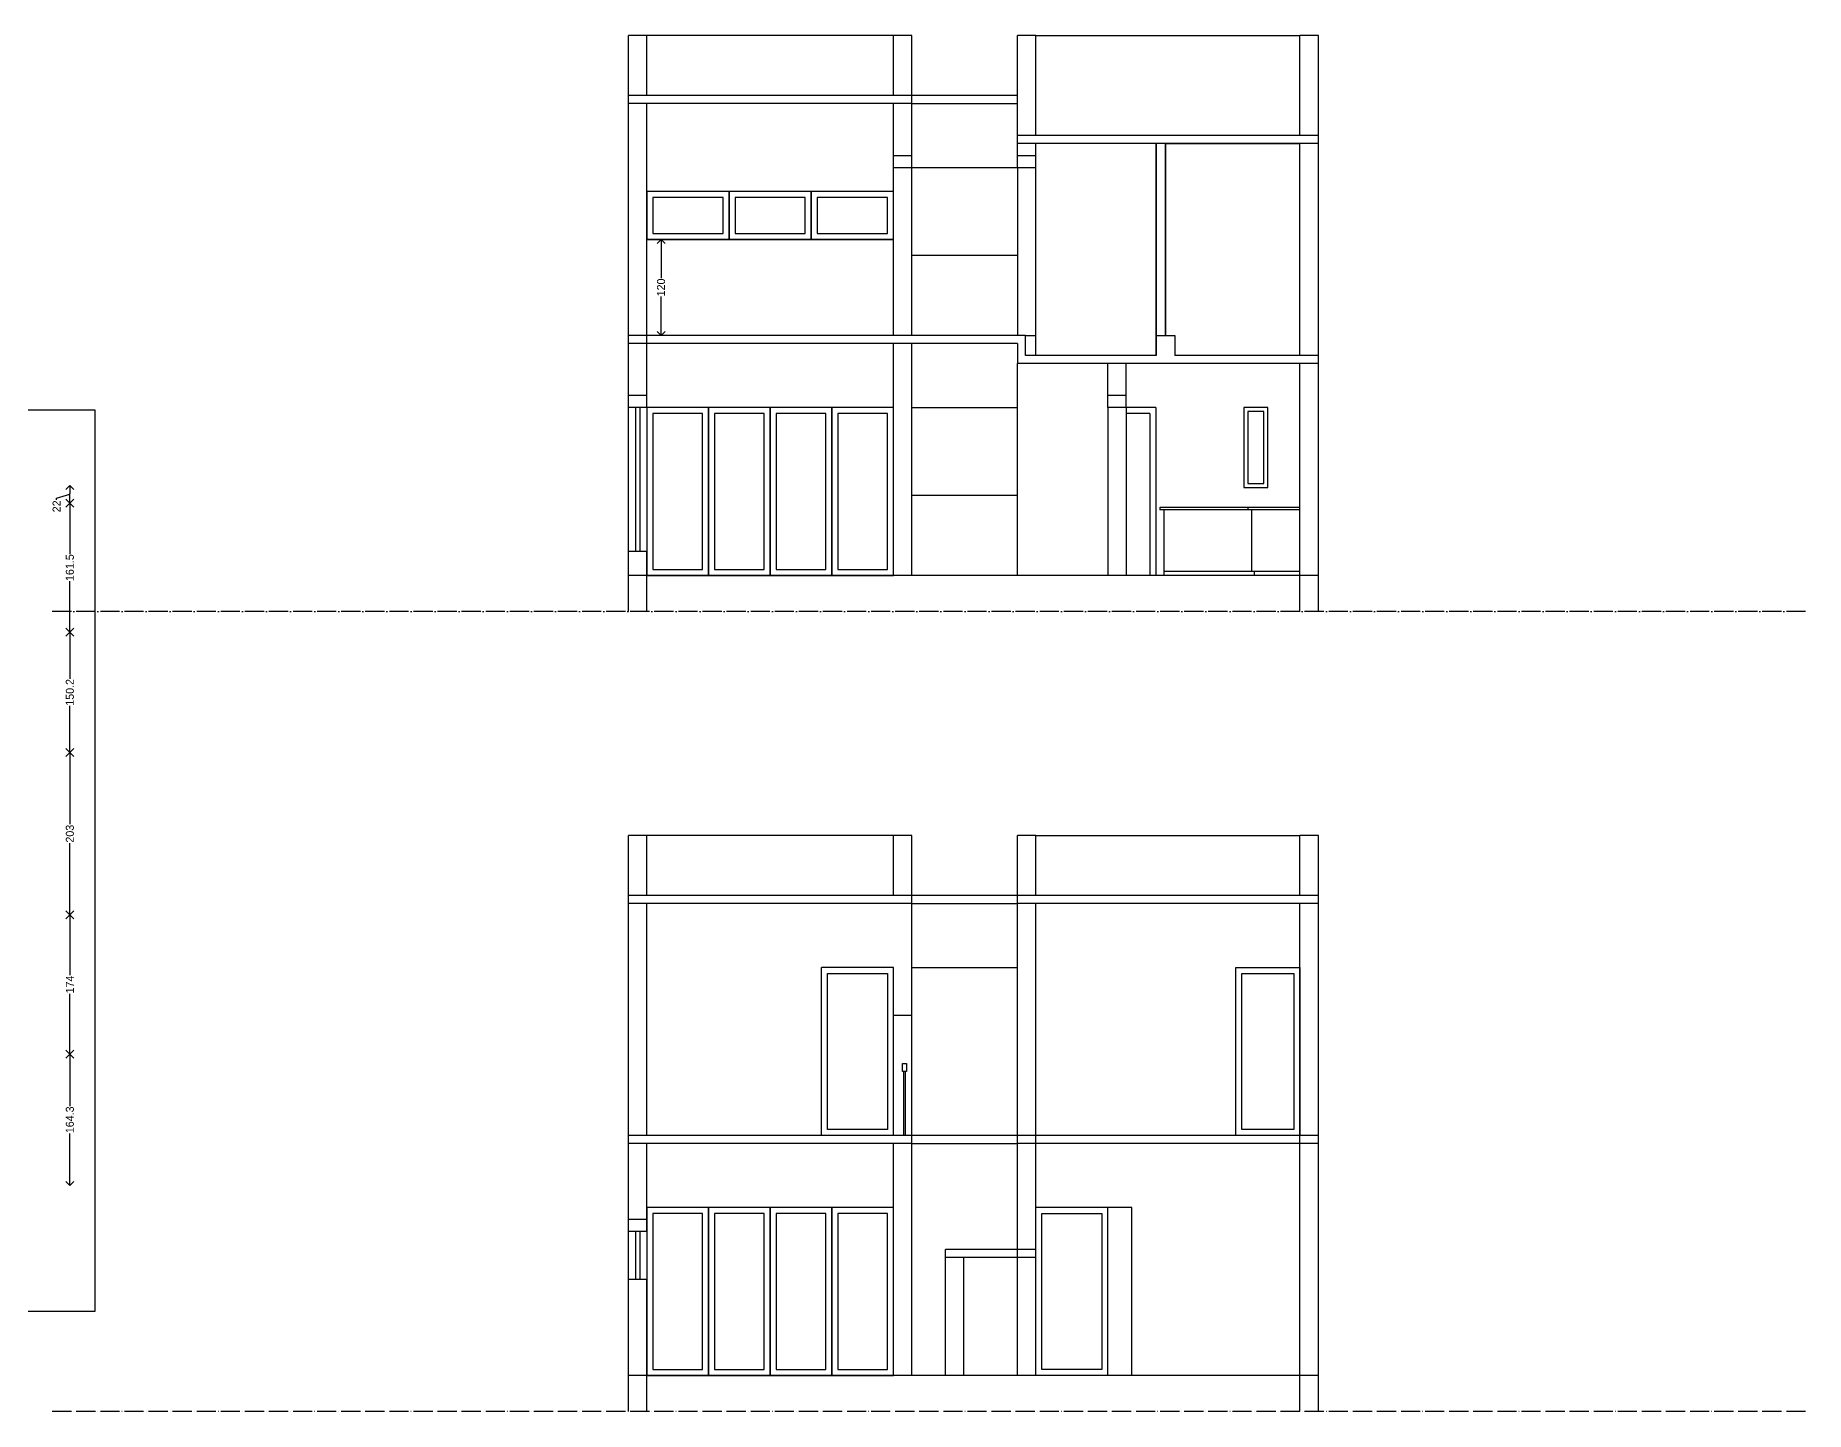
# Model space of a CAD drawing. Header units: metres. Extents: x -16 to 65907, y -5261 to 15511.
# Drawn here: x 18841 to 21053, y 6222 to 7942 of the extents above; entities that cross this region are included whole.
import ezdxf

# ---------------------------------------------------------------- set-up
doc = ezdxf.new("R2010")
doc.units = ezdxf.units.M
doc.header["$PDMODE"] = 67
doc.header["$PDSIZE"] = -5
doc.linetypes.add('ACAD_ISO03W100', pattern=[30, 12, -18])
doc.linetypes.add('ACAD_ISO04W100', pattern=[30, 24, -3, 0, -3])
doc.layers.get('0').update_dxf_attribs({"color": 6})
for name, color, linetype in [('BC-BOUNDARY', 3, 'ACAD_ISO04W100'), ('BC-DIMENSION', 8, 'Continuous'), ('BC-GREYCOLOR', 8, 'Continuous'), ('BC-HATCH', 8, 'Continuous'), ('BC-WALLS', 1, 'Continuous'), ('BC-WHITECOLOR', 7, 'Continuous')]:
    doc.layers.add(name, color=color, linetype=linetype)
doc.styles.add('BC-1IN50-1', font='FreeSans.ttf', dxfattribs={"height": 10})
doc.dimstyles.new('BC-1IN50-1', dxfattribs={"dimtxt": 10, "dimasz": 10, "dimexe": 0.18, "dimexo": 0.0625, "dimgap": 1, "dimtad": 0, "dimdec": 1, "dimzin": 12, "dimdsep": 46, "dimtxsty": 'BC-1IN50-1', "dimblk": 'OPEN90', "dimcen": 0.09, "dimse1": 1, "dimse2": 1, "dimclrd": 8, "dimclre": 256, "dimclrt": 7, "dimadec": 0, "dimazin": 0, "dimtfac": 1, "dimtdec": 0, "dimtofl": 0, "dimtmove": 1, "dimatfit": 3, "dimfxl": 1, "dimtolj": 1, "dimtzin": 0, "dimlwd": -3, "dimarcsym": 0})

# ---------------------------------------------------------------- blocks, each defined once
blk = doc.blocks.new('_OPEN90')
at = {"color": 0, "linetype": 'ByBlock'}
for p, q in [((0, 0), (-1, 0)), ((-0.5, 0.5), (0, 0)), ((0, 0), (-0.5, -0.5))]:
    blk.add_line(p, q, dxfattribs=at)
blk = doc.blocks.new('*D777')
at = {"layer": 'BC-DIMENSION', "color": 8, "lineweight": -3}
for p, q in [((19623, 7677.1), (19623, 7638.5)), ((19623, 7577.1), (19623, 7615.7))]:
    blk.add_line(p, q, dxfattribs=at)
at = {"layer": 'Defpoints', "color": 0}
for p in [(19605.4, 7687.1), (19605.4, 7567.1), (19623, 7567.1)]:
    blk.add_point(p, dxfattribs=at)
at = {"layer": 'BC-DIMENSION', "color": 8, "lineweight": -3, "xscale": 10, "yscale": 10, "zscale": 10}
for p, rotation in [((19623, 7687.1), 90), ((19623, 7567.1), 270)]:
    blk.add_blockref('_OPEN90', p, dxfattribs=dict(at, rotation=rotation))
at = {"layer": 'BC-DIMENSION', "color": 7, "insert": (19623, 7627.1), "char_height": 10, "attachment_point": 5, "rotation": 90, "style": 'BC-1IN50-1'}
blk.add_mtext('\\A1;120', dxfattribs=at)
blk = doc.blocks.new('*D2200')
at = {"layer": 'BC-DIMENSION', "color": 8, "linetype": 'Continuous', "lineweight": -3}
for p, q in [((18884.2, 6658.9), (18884.2, 6603.7)), ((18884.2, 6514.6), (18884.2, 6569.8))]:
    blk.add_line(p, q, dxfattribs=at)
at = {"layer": 'Defpoints', "color": 0}
for p in [(18884.2, 6668.9), (18891.7, 6668.9), (18891.7, 6504.6)]:
    blk.add_point(p, dxfattribs=at)
at = {"layer": 'BC-DIMENSION', "color": 8, "lineweight": -3, "xscale": 10, "yscale": 10, "zscale": 10}
for p, rotation in [((18884.2, 6668.9), 90), ((18884.2, 6504.6), 270)]:
    blk.add_blockref('_OPEN90', p, dxfattribs=dict(at, rotation=rotation))
at = {"layer": 'BC-DIMENSION', "color": 7, "insert": (18884.2, 6586.8), "char_height": 10, "attachment_point": 5, "rotation": 90, "style": 'BC-1IN50-1'}
blk.add_mtext('\\A1;164.3', dxfattribs=at)
blk = doc.blocks.new('*D2201')
at = {"layer": 'BC-DIMENSION', "color": 8, "linetype": 'Continuous', "lineweight": -3}
for p, q in [((18884.2, 6832.9), (18884.2, 6767.4)), ((18884.2, 6678.9), (18884.2, 6744.4))]:
    blk.add_line(p, q, dxfattribs=at)
at = {"layer": 'Defpoints', "color": 0}
for p in [(18884.2, 6842.9), (18891.7, 6842.9), (18891.7, 6668.9)]:
    blk.add_point(p, dxfattribs=at)
at = {"layer": 'BC-DIMENSION', "color": 8, "lineweight": -3, "xscale": 10, "yscale": 10, "zscale": 10}
for p, rotation in [((18884.2, 6842.9), 90), ((18884.2, 6668.9), 270)]:
    blk.add_blockref('_OPEN90', p, dxfattribs=dict(at, rotation=rotation))
at = {"layer": 'BC-DIMENSION', "color": 7, "insert": (18884.2, 6755.9), "char_height": 10, "attachment_point": 5, "rotation": 90, "style": 'BC-1IN50-1'}
blk.add_mtext('\\A1;174', dxfattribs=at)
blk = doc.blocks.new('*D2202')
at = {"layer": 'BC-DIMENSION', "color": 8, "linetype": 'Continuous', "lineweight": -3}
for p, q in [((18884.2, 7035.9), (18884.2, 6956.3)), ((18884.2, 6852.9), (18884.2, 6932.6))]:
    blk.add_line(p, q, dxfattribs=at)
at = {"layer": 'Defpoints', "color": 0}
for p in [(18884.2, 7045.9), (18891.7, 7045.9), (18891.7, 6842.9)]:
    blk.add_point(p, dxfattribs=at)
at = {"layer": 'BC-DIMENSION', "color": 8, "lineweight": -3, "xscale": 10, "yscale": 10, "zscale": 10}
for p, rotation in [((18884.2, 7045.9), 90), ((18884.2, 6842.9), 270)]:
    blk.add_blockref('_OPEN90', p, dxfattribs=dict(at, rotation=rotation))
at = {"layer": 'BC-DIMENSION', "color": 7, "insert": (18884.2, 6944.4), "char_height": 10, "attachment_point": 5, "rotation": 90, "style": 'BC-1IN50-1'}
blk.add_mtext('\\A1;203', dxfattribs=at)
blk = doc.blocks.new('*D2203')
at = {"layer": 'BC-DIMENSION', "color": 8, "linetype": 'Continuous', "lineweight": -3}
for p, q in [((18884.2, 7186.1), (18884.2, 7138)), ((18884.2, 7055.9), (18884.2, 7104.1))]:
    blk.add_line(p, q, dxfattribs=at)
at = {"layer": 'Defpoints', "color": 0}
for p in [(18884.2, 7196.1), (18891.7, 7196.1), (18891.7, 7045.9)]:
    blk.add_point(p, dxfattribs=at)
at = {"layer": 'BC-DIMENSION', "color": 8, "lineweight": -3, "xscale": 10, "yscale": 10, "zscale": 10}
for p, rotation in [((18884.2, 7196.1), 90), ((18884.2, 7045.9), 270)]:
    blk.add_blockref('_OPEN90', p, dxfattribs=dict(at, rotation=rotation))
at = {"layer": 'BC-DIMENSION', "color": 7, "insert": (18884.2, 7121), "char_height": 10, "attachment_point": 5, "rotation": 90, "style": 'BC-1IN50-1'}
blk.add_mtext('\\A1;150.2', dxfattribs=at)
blk = doc.blocks.new('*D2204')
at = {"layer": 'BC-DIMENSION', "color": 8, "linetype": 'Continuous', "lineweight": -3}
for p, q in [((18884.2, 7347.6), (18884.2, 7293.8)), ((18884.2, 7206.1), (18884.2, 7259.9))]:
    blk.add_line(p, q, dxfattribs=at)
at = {"layer": 'Defpoints', "color": 0}
for p in [(18884.2, 7357.6), (18891.7, 7357.6), (18891.7, 7196.1)]:
    blk.add_point(p, dxfattribs=at)
at = {"layer": 'BC-DIMENSION', "color": 8, "lineweight": -3, "xscale": 10, "yscale": 10, "zscale": 10}
for p, rotation in [((18884.2, 7357.6), 90), ((18884.2, 7196.1), 270)]:
    blk.add_blockref('_OPEN90', p, dxfattribs=dict(at, rotation=rotation))
at = {"layer": 'BC-DIMENSION', "color": 7, "insert": (18884.2, 7276.9), "char_height": 10, "attachment_point": 5, "rotation": 90, "style": 'BC-1IN50-1'}
blk.add_mtext('\\A1;161.5', dxfattribs=at)
blk = doc.blocks.new('*D2205')
at = {"layer": 'BC-DIMENSION', "color": 8, "linetype": 'Continuous', "lineweight": -3}
for p, q in [((18867.6, 7363.6), (18884.2, 7368.6)), ((18884.2, 7367.6), (18884.2, 7369.6)), ((18867.6, 7361.6), (18867.6, 7363.6))]:
    blk.add_line(p, q, dxfattribs=at)
at = {"layer": 'Defpoints', "color": 0}
for p in [(18884.2, 7379.6), (18891.7, 7379.6), (18891.7, 7357.6)]:
    blk.add_point(p, dxfattribs=at)
at = {"layer": 'BC-DIMENSION', "color": 8, "lineweight": -3, "xscale": 10, "yscale": 10, "zscale": 10}
for p, rotation in [((18884.2, 7379.6), 90), ((18884.2, 7357.6), 270)]:
    blk.add_blockref('_OPEN90', p, dxfattribs=dict(at, rotation=rotation))
at = {"layer": 'BC-DIMENSION', "color": 7, "insert": (18867.6, 7353.5), "char_height": 10, "attachment_point": 5, "rotation": 90, "style": 'BC-1IN50-1'}
blk.add_mtext('\\A1;22', dxfattribs=at)

msp = doc.modelspace()

# ---------------------------------------------------------------- linework, layer by layer
at = {"layer": 'BC-BOUNDARY'}
for p, q in [((21053.268, 7222.106), (18861.574, 7222.106)), ((21053.268, 6222.106), (18861.574, 6222.106))]:
    msp.add_line(p, q, dxfattribs=at)
at = {"layer": 'BC-GREYCOLOR'}
for p, q in [((20068.377, 7867.106), (19936.377, 7867.106)), ((19936.377, 7857.106), (20068.377, 7857.106)), ((20068.377, 6867.106), (19936.377, 6867.106)), ((19936.377, 6857.106), (20068.377, 6857.106))]:
    msp.add_line(p, q, dxfattribs=at)
for points in [[(19905.877, 6769.606), (19905.877, 6574.606), (19830.877, 6574.606), (19830.877, 6769.606)], [(20413.877, 6769.606), (20413.877, 6574.606), (20348.877, 6574.606), (20348.877, 6769.606)], [(20173.877, 6469.606), (20173.877, 6274.606), (20098.877, 6274.606), (20098.877, 6469.606)]]:
    msp.add_lwpolyline(points, close=True, dxfattribs=at)
at = {"layer": 'BC-HATCH'}
for p, q in [((19708.044, 7687.106), (19708.044, 7747.106)), ((19810.711, 7687.106), (19810.711, 7747.106)), ((19682.377, 7477.106), (19682.377, 7267.106)), ((19759.377, 7477.106), (19759.377, 7267.106)), ((19836.377, 7477.106), (19836.377, 7267.106)), ((20233.877, 7469.606), (20204.377, 7469.606)), ((20233.877, 7469.606), (20233.877, 7267.106)), ((20246.377, 7352.106), (20246.377, 7349.106)), ((20356.377, 7352.106), (20246.377, 7352.106)), ((20356.377, 7349.106), (20246.377, 7349.106)), ((20251.377, 7349.106), (20251.377, 7267.106)), ((20361.377, 7272.106), (20251.377, 7272.106)), ((19926.13, 6647.106), (19926.13, 6567.106)), ((19928.13, 6647.106), (19928.13, 6567.106)), ((19682.377, 6477.106), (19682.377, 6267.106)), ((19759.377, 6477.106), (19759.377, 6267.106)), ((19836.377, 6477.106), (19836.377, 6267.106))]:
    msp.add_line(p, q, dxfattribs=at)
for points in [[(19708.044, 7687.106), (19708.044, 7747.106), (19605.377, 7747.106), (19605.377, 7687.106)], [(19810.711, 7687.106), (19810.711, 7747.106), (19708.044, 7747.106), (19708.044, 7687.106)], [(19913.377, 7687.106), (19913.377, 7747.106), (19810.711, 7747.106), (19810.711, 7687.106)], [(19700.544, 7694.606), (19700.544, 7739.606), (19612.877, 7739.606), (19612.877, 7694.606)], [(19803.211, 7694.606), (19803.211, 7739.606), (19715.544, 7739.606), (19715.544, 7694.606)], [(19905.877, 7694.606), (19905.877, 7739.606), (19818.211, 7739.606), (19818.211, 7694.606)], [(19682.377, 7267.106), (19682.377, 7477.106), (19605.377, 7477.106), (19605.377, 7267.106)], [(19759.377, 7267.106), (19759.377, 7477.106), (19682.377, 7477.106), (19682.377, 7267.106)], [(19836.377, 7267.106), (19836.377, 7477.106), (19759.377, 7477.106), (19759.377, 7267.106)], [(19913.377, 7267.106), (19913.377, 7477.106), (19836.377, 7477.106), (19836.377, 7267.106)], [(19674.877, 7274.606), (19674.877, 7469.606), (19612.877, 7469.606), (19612.877, 7274.606)], [(19751.877, 7274.606), (19751.877, 7469.606), (19689.877, 7469.606), (19689.877, 7274.606)], [(19828.877, 7274.606), (19828.877, 7469.606), (19766.877, 7469.606), (19766.877, 7274.606)], [(19905.877, 7274.606), (19905.877, 7469.606), (19843.877, 7469.606), (19843.877, 7274.606)], [(20376.377, 7382.106), (20376.377, 7472.106), (20356.377, 7472.106), (20356.377, 7382.106)], [(19929.63, 6657.106), (19929.63, 6647.106), (19924.63, 6647.106), (19924.63, 6657.106)], [(19674.877, 6274.606), (19674.877, 6469.606), (19612.877, 6469.606), (19612.877, 6274.606)], [(19759.377, 6267.106), (19759.377, 6477.106), (19682.377, 6477.106), (19682.377, 6267.106)], [(19751.877, 6274.606), (19751.877, 6469.606), (19689.877, 6469.606), (19689.877, 6274.606)], [(19836.377, 6267.106), (19836.377, 6477.106), (19759.377, 6477.106), (19759.377, 6267.106)], [(19828.877, 6274.606), (19828.877, 6469.606), (19766.877, 6469.606), (19766.877, 6274.606)], [(19913.377, 6267.106), (19913.377, 6477.106), (19836.377, 6477.106), (19836.377, 6267.106)], [(19905.877, 6274.606), (19905.877, 6469.606), (19843.877, 6469.606), (19843.877, 6274.606)]]:
    msp.add_lwpolyline(points, close=True, dxfattribs=at)
msp.add_lwpolyline([(19605.377, 6387.106), (19605.377, 6267.106), (19682.377, 6267.106), (19682.377, 6477.106), (19605.377, 6477.106), (19605.377, 6447.106)], dxfattribs=at)
at = {"layer": 'BC-WALLS'}
for p, q in [((19582.377, 7477.106), (19582.377, 7942.106)), ((19605.377, 7942.106), (19582.377, 7942.106)), ((19605.377, 7867.106), (19605.377, 7942.106)), ((19936.377, 7942.106), (19913.377, 7942.106)), ((19913.377, 7867.106), (19913.377, 7942.106)), ((19936.377, 7857.106), (19936.377, 7942.106)), ((20068.377, 7777.106), (20068.377, 7942.106)), ((20091.377, 7942.106), (20068.377, 7942.106)), ((20091.377, 7817.106), (20091.377, 7942.106)), ((20444.377, 7942.106), (20421.377, 7942.106)), ((20421.377, 7817.106), (20421.377, 7942.106)), ((20444.377, 7222.106), (20444.377, 7942.106)), ((19936.377, 7867.106), (19582.377, 7867.106)), ((19936.377, 7857.106), (19582.377, 7857.106)), ((19605.377, 7477.106), (19605.377, 7857.106)), ((19913.377, 7777.106), (19913.377, 7857.106)), ((19936.377, 7777.106), (19936.377, 7857.106)), ((20444.377, 7817.106), (20068.377, 7817.106)), ((19913.377, 7792.106), (19936.377, 7792.106)), ((20444.377, 7807.106), (20068.377, 7807.106)), ((20068.377, 7792.106), (20091.377, 7792.106)), ((20091.377, 7777.106), (20091.377, 7807.106)), ((20241.877, 7807.106), (20241.877, 7542.106)), ((20241.877, 7542.106), (20241.877, 7807.106)), ((20253.377, 7807.106), (20253.377, 7567.106)), ((20253.377, 7567.106), (20253.377, 7807.106)), ((20253.377, 7807.106), (20421.377, 7807.106)), ((20421.377, 7542.106), (20421.377, 7807.106)), ((19913.377, 7777.106), (19936.377, 7777.106)), ((20068.377, 7777.106), (20091.377, 7777.106)), ((20078.377, 7567.106), (19582.377, 7567.106)), ((20078.377, 7542.106), (20078.377, 7567.106)), ((20078.377, 7567.106), (20091.377, 7567.106)), ((20091.377, 7542.106), (20091.377, 7567.106)), ((20068.377, 7557.106), (19582.377, 7557.106)), ((20068.377, 7557.106), (20068.377, 7532.106)), ((20444.377, 7532.106), (20068.377, 7532.106)), ((20241.877, 7542.106), (20078.377, 7542.106)), ((20181.377, 7477.106), (20181.377, 7532.106)), ((20204.377, 7477.106), (20204.377, 7532.106)), ((20444.377, 7542.106), (20264.877, 7542.106)), ((20421.377, 7222.106), (20421.377, 7532.106)), ((19605.377, 7492.106), (19582.377, 7492.106)), ((19605.377, 7477.106), (19582.377, 7477.106)), ((20204.377, 7492.106), (20181.377, 7492.106)), ((20204.377, 7477.106), (20181.377, 7477.106)), ((19582.377, 7222.106), (19582.377, 7297.106)), ((19605.377, 7297.106), (19582.377, 7297.106)), ((19605.377, 7222.106), (19605.377, 7297.106)), ((20444.377, 7267.106), (19582.377, 7267.106)), ((19582.377, 6447.106), (19582.377, 6942.106)), ((19605.377, 6942.106), (19582.377, 6942.106)), ((19605.377, 6867.106), (19605.377, 6942.106)), ((19936.377, 6942.106), (19913.377, 6942.106)), ((19913.377, 6867.106), (19913.377, 6942.106)), ((19936.377, 6857.106), (19936.377, 6942.106)), ((20068.377, 6267.106), (20068.377, 6942.106)), ((20091.377, 6942.106), (20068.377, 6942.106)), ((20091.377, 6867.106), (20091.377, 6942.106)), ((20444.377, 6942.106), (20421.377, 6942.106)), ((20421.377, 6867.106), (20421.377, 6942.106)), ((20444.377, 6222.106), (20444.377, 6942.106)), ((19936.377, 6867.106), (19582.377, 6867.106)), ((20444.377, 6867.106), (20068.377, 6867.106)), ((19936.377, 6857.106), (19582.377, 6857.106)), ((19605.377, 6567.106), (19605.377, 6857.106)), ((20444.377, 6857.106), (20068.377, 6857.106)), ((20091.377, 6267.106), (20091.377, 6857.106)), ((20421.377, 6222.106), (20421.377, 6857.106)), ((19936.377, 6567.106), (19582.377, 6567.106)), ((19936.377, 6557.106), (19582.377, 6557.106)), ((19605.377, 6447.106), (19605.377, 6557.106)), ((19936.377, 6557.106), (19936.377, 6567.106)), ((20444.377, 6567.106), (20068.377, 6567.106)), ((20444.377, 6557.106), (20068.377, 6557.106)), ((19605.377, 6462.106), (19582.377, 6462.106)), ((19605.377, 6447.106), (19582.377, 6447.106)), ((20091.377, 6424.606), (19978.377, 6424.606)), ((19978.377, 6414.606), (19978.377, 6424.606)), ((20091.377, 6414.606), (19978.377, 6414.606)), ((19978.377, 6267.106), (19978.377, 6414.606)), ((20001.377, 6267.106), (20001.377, 6414.606)), ((19582.377, 6222.106), (19582.377, 6387.106)), ((19605.377, 6387.106), (19582.377, 6387.106)), ((19605.377, 6222.106), (19605.377, 6387.106)), ((20444.377, 6267.106), (19582.377, 6267.106))]:
    msp.add_line(p, q, dxfattribs=at)
msp.add_lwpolyline([(20241.877, 7542.106), (20241.877, 7567.106), (20264.877, 7567.106), (20264.877, 7542.106)], dxfattribs=at)
at = {"layer": 'BC-WHITECOLOR'}
for p, q in [((19913.377, 7942.106), (19605.377, 7942.106)), ((20091.377, 7942.106), (20421.377, 7942.106)), ((19913.377, 7567.106), (19913.377, 7777.106)), ((19936.377, 7567.106), (19936.377, 7777.106)), ((19936.377, 7777.106), (20068.377, 7777.106)), ((20068.377, 7777.106), (20068.377, 7567.106)), ((20091.377, 7567.106), (20091.377, 7777.106)), ((19913.377, 7747.106), (19605.377, 7747.106)), ((19913.377, 7687.106), (19605.377, 7687.106)), ((20068.377, 7667.106), (19936.377, 7667.106)), ((19913.377, 7267.106), (19913.377, 7557.106)), ((19936.377, 7267.106), (19936.377, 7557.106)), ((20068.377, 7267.106), (20068.377, 7532.106)), ((19582.377, 7297.106), (19582.377, 7477.106)), ((19591.377, 7297.106), (19591.377, 7477.106)), ((19596.377, 7477.106), (19596.377, 7297.106)), ((19913.377, 7477.106), (19605.377, 7477.106)), ((19605.377, 7477.106), (19605.377, 7297.106)), ((19936.377, 7477.106), (20068.377, 7477.106)), ((20181.377, 7477.106), (20181.377, 7267.106)), ((20241.377, 7477.106), (20204.377, 7477.106)), ((20204.377, 7477.106), (20204.377, 7267.106)), ((20241.377, 7477.106), (20241.377, 7267.106)), ((20068.377, 7367.106), (19936.377, 7367.106)), ((20421.377, 7352.106), (20356.377, 7352.106)), ((20356.377, 7352.106), (20356.377, 7349.106)), ((20421.377, 7349.106), (20356.377, 7349.106)), ((20361.377, 7272.106), (20361.377, 7349.106)), ((20421.377, 7272.106), (20361.377, 7272.106)), ((20364.377, 7267.106), (20364.377, 7272.106)), ((19913.377, 6942.106), (19605.377, 6942.106)), ((20091.377, 6942.106), (20421.377, 6942.106)), ((19936.377, 6717.106), (19936.377, 6857.106)), ((19913.377, 6777.106), (19823.377, 6777.106)), ((19823.377, 6567.106), (19823.377, 6777.106)), ((19913.377, 6567.106), (19913.377, 6777.106)), ((19936.377, 6777.106), (20068.377, 6777.106)), ((19936.377, 6717.106), (19913.377, 6717.106)), ((19936.377, 6567.106), (19936.377, 6717.106)), ((19913.377, 6267.106), (19913.377, 6557.106)), ((20068.377, 6567.106), (19936.377, 6567.106)), ((19936.377, 6267.106), (19936.377, 6557.106)), ((19936.377, 6557.106), (20068.377, 6557.106)), ((19913.377, 6477.106), (19605.377, 6477.106)), ((20211.377, 6477.106), (20091.377, 6477.106)), ((20181.377, 6267.106), (20181.377, 6477.106)), ((20211.377, 6267.106), (20211.377, 6477.106)), ((19582.377, 6387.106), (19582.377, 6447.106)), ((19591.377, 6387.106), (19591.377, 6447.106)), ((19596.377, 6447.106), (19596.377, 6387.106)), ((19605.377, 6447.106), (19605.377, 6387.106))]:
    msp.add_line(p, q, dxfattribs=at)
at = {"layer": 'BC-WHITECOLOR', "linetype": 'ACAD_ISO03W100'}
msp.add_line((20341.377, 6567.106), (20341.377, 6777.106), dxfattribs=at)
at = {"layer": 'BC-WHITECOLOR'}
for points in [[(20381.377, 7377.106), (20381.377, 7477.106), (20351.377, 7477.106), (20351.377, 7377.106)], [(20421.377, 6777.106), (20421.377, 6567.106), (20341.377, 6567.106), (20341.377, 6777.106)]]:
    msp.add_lwpolyline(points, close=True, dxfattribs=at)
at = {"layer": 'Defpoints'}
msp.add_lwpolyline([(17660.172, 7473.661), (17660.172, 6347.615), (18915.742, 6347.615), (18915.742, 7473.661)], close=True, dxfattribs=at)

# ---------------------------------------------------------------- dimensions: what is measured, and where the dimension line sits
at = {"layer": 'BC-DIMENSION'}
dim = msp.add_linear_dim(base=(19622.956, 7567.106), p1=(19605.377, 7687.106), p2=(19605.377, 7567.106), angle=90, dimstyle='BC-1IN50-1', override={"dimlfac": 1}, dxfattribs=at)
dim.commit()
dim.dimension.update_dxf_attribs({"geometry": '*D777', "text_midpoint": (19622.956, 7627.106)})
at = {"layer": 'BC-DIMENSION', "linetype": 'Continuous'}
for base, p1, p2, picture, middle in [((18884.233, 7379.643), (18891.656, 7357.628), (18891.656, 7379.643), '*D2205', (18867.553, 7360.632)), ((18884.233, 7357.628), (18891.656, 7196.116), (18891.656, 7357.628), '*D2204', (18884.233, 7276.872)), ((18884.233, 7196.116), (18891.656, 7045.916), (18891.656, 7196.116), '*D2203', (18884.233, 7121.016)), ((18884.233, 7045.916), (18891.656, 6842.916), (18891.656, 7045.916), '*D2202', (18884.233, 6944.416)), ((18884.233, 6842.916), (18891.656, 6668.916), (18891.656, 6842.916), '*D2201', (18884.233, 6755.916))]:
    dim = msp.add_linear_dim(base=base, p1=p1, p2=p2, angle=90, dimstyle='BC-1IN50-1', dxfattribs=at)
    dim.commit()
    dim.dimension.update_dxf_attribs({"geometry": picture, "text_midpoint": middle})
dim = msp.add_linear_dim(base=(18884.233, 6668.916), p1=(18891.656, 6504.616), p2=(18891.656, 6668.916), angle=90, dimstyle='BC-1IN50-1', override={"dimlfac": 1}, dxfattribs=at)
dim.commit()
dim.dimension.update_dxf_attribs({"geometry": '*D2200', "text_midpoint": (18884.233, 6586.766)})

doc.saveas('drawing.dxf')
